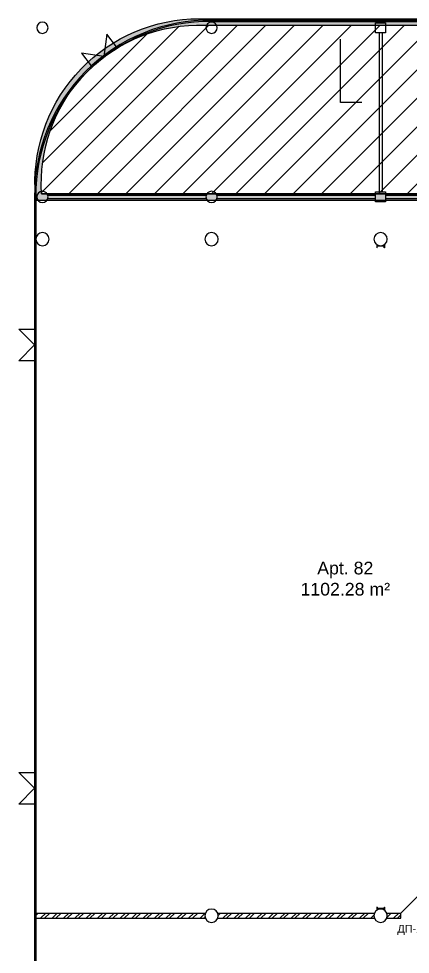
# Model space of a CAD drawing. Header units: metres. Extents: x 183920 to 188551, y 20757 to 23715.
# Drawn here: x 184474.24 to 184492.77, y 20873.54 to 20917.79 of the extents above; entities that cross this region are included whole.
import ezdxf

# ---------------------------------------------------------------- set-up
doc = ezdxf.new("R2010")
doc.units = ezdxf.units.M
for name, pattern in [('Commercial', [0]), ('Style_10', [0]), ('Style_11', [0]), ('Style_18', [0]), ('Style_19', [0]), ('Style_2', [0]), ('Wall Style 01', [0])]:
    doc.linetypes.add(name, pattern=pattern)
for name, color, linetype, true_color in [('brick', 12, 'Continuous', 0xbd0000), ('COLON', 5, 'Continuous', 0x0000ff), ('DOORS', 8, 'Continuous', 0x414141), ('DRAW', 7, 'Continuous', 0xffffff), ('GKL', 5, 'Continuous', 0x0000ff), ('Glass', 4, 'Continuous', 0x00ffff), ('Imported Drawing', 7, 'Continuous', 0x957bfc), ('TEXT', 2, 'Continuous', 0xffff00), ('WALL', 7, 'Continuous', 0x000000), ('Walls', 7, 'Continuous', 0x68db4c), ('Zoning', 7, 'Continuous', 0x47d2e2)]:
    doc.layers.add(name, color=color, linetype=linetype, true_color=true_color)
doc.styles.add('Style_9', font='', dxfattribs={"height": 0.3708534375})
doc.styles.add('Zone text style', font='', dxfattribs={"height": 0.6})
doc.styles.get('Style_9').set_extended_font_data('arial')
doc.styles.get('Zone text style').set_extended_font_data('arial')

# ---------------------------------------------------------------- blocks, each defined once
blk = doc.blocks.new('AC584E3954')
at = {"layer": 'Glass', "linetype": 'Style_19'}
for points in [[(-0.8850831972660963, -1.234254007406082), (-0.8850831972660963, -1.174254007406082)], [(0.6149168027339037, -1.234254007406082), (0.6149168027339037, -1.984254007406082), (-0.1350831972660962, -1.234254007406082), (-0.8850831972660963, -1.984254007406082), (-0.8850831972660963, -1.234254007406082)], [(0.6149168027339037, -1.234254007406082), (0.6149168027339037, -1.174254007406082)]]:
    blk.add_lwpolyline(points, dxfattribs=at)
blk = doc.blocks.new('AC7B900E4F')
at = {"layer": 'COLON', "linetype": 'Style_19'}
for points in [[(0.2521237512146909, -0.1651563050501864), (0.2483291512146825, -0.1651563050501864)], [(0.2483291512146825, -0.1651563050501864), (0.2483291512146825, -0.3101563050501863)], [(0.2483291512146825, -0.3101563050501863), (0.2521237512146763, -0.3101563050501863)], [(0.2581009194032376, -0.1706333705937141), (0.262518494539152, -0.2211264854486217)], [(0.2581009194032376, -0.3046792395066587), (0.262518494539152, -0.254186124651751)], [(0.5801930821169226, -0.2339063050501863), (0.2764652203124424, -0.2339063050501863)], [(0.5801930821169226, -0.2414063050501863), (0.2764652203124424, -0.2414063050501863)], [(0.5985573830261274, -0.1706333705937141), (0.5941398078902129, -0.2211264854486217)], [(0.5985573830261274, -0.3046792395066587), (0.5941398078902129, -0.254186124651751)], [(0.6045345512146741, -0.1651563050501864), (0.6083291512146825, -0.1651563050501864)], [(0.6083291512146825, -0.3101563050501863), (0.6045345512146887, -0.3101563050501863)], [(0.6083291512146825, -0.1651563050501864), (0.6083291512146825, -0.3101563050501863)]]:
    blk.add_lwpolyline(points, dxfattribs=at)
for points in [[(0.2581009194032376, -0.1706333705937141, 0.3888787318536271), (0.2521237512146909, -0.1651563050501864)], [(0.2521237512146909, -0.3101563050501863, 0.3888787318536272), (0.2581009194032376, -0.3046792395066587)], [(0.262518494539152, -0.2211264854486217, 0.3888787318536272), (0.2764652203124424, -0.2339063050501863)], [(0.2764652203124424, -0.2414063050501863, 0.3888787318536272), (0.262518494539152, -0.254186124651751)], [(0.5941398078902129, -0.2211264854486217, -0.3888787318536272), (0.5801930821169226, -0.2339063050501863)], [(0.5801930821169226, -0.2414063050501863, -0.3888787318536272), (0.5941398078902129, -0.254186124651751)], [(0.5985573830261274, -0.1706333705937141, -0.3888787318536271), (0.6045345512146741, -0.1651563050501864)], [(0.6045345512146741, -0.3101563050501863, -0.3888787318536272), (0.5985573830261274, -0.3046792395066587)]]:
    blk.add_lwpolyline(points, format="xyb", dxfattribs=at)

msp = doc.modelspace()

# ---------------------------------------------------------------- hatches: boundary and pattern name
at = {"layer": 'DRAW'}
h = msp.add_hatch(dxfattribs=at)
h.set_pattern_fill('PATTERN_0', color=256, scale=0.04, style=0, pattern_type=2)
h.set_pattern_definition([(45, (-3.600000000000116, 82), (-0.2694076836320746, 0.2694076836320746), []), (45, (-3.420394800000009, 82), (-0.2694076836320746, 0.2694076836320746), [])])
edge = h.paths.add_edge_path(flags=0)
edge.add_line((184474.9924337186, 20875.23654259391), (184474.9924337186, 20875.48654259391))
edge.add_line((184474.9924337186, 20875.48654259391), (184483.0782970728, 20875.48654259391))
edge.add_arc((184483.3674337187, 20875.36154259393), 0.3149999999937533, 156.6201318884746, 180.000000004297)
edge.add_arc((184483.3674337187, 20875.36154259389), 0.3149999999937533, 179.999999995703, 203.3798681115254)
edge.add_line((184483.0782970728, 20875.23654259391), (184474.9924337186, 20875.23654259391))
edge.add_line((184474.9924337186, 20875.23654259391), (184474.9924337186, 20875.23654259391))
edge.add_line((184474.9924337186, 20875.23654259391), (184474.9924337186, 20875.23654259391))
edge = h.paths.add_edge_path(flags=0)
edge.add_arc((184483.3674337186, 20875.36154259389), 0.3149999999937533, 336.6201318884746, 360.0000000042969)
edge.add_arc((184483.3674337187, 20875.361542594), 0.3149999999792016, 359.9999999829105, 383.3798680987329)
edge.add_line((184483.6565703646, 20875.48654259391), (184491.0782970728, 20875.48654259391))
edge.add_arc((184491.3674337187, 20875.36154259394), 0.3150000000025446, 156.6201318888054, 180.0000000046278)
edge.add_arc((184491.3674337187, 20875.36154259389), 0.3149999999937533, 179.999999995703, 203.3798681115254)
edge.add_line((184491.0782970728, 20875.23654259391), (184483.6565703646, 20875.23654259391))
edge.add_line((184483.6565703646, 20875.23654259391), (184483.6565703645, 20875.23654259391))
edge.add_line((184483.6565703645, 20875.23654259391), (184483.6565703645, 20875.23654259391))
edge = h.paths.add_edge_path(flags=0)
edge.add_arc((184491.3674337186, 20875.36154259388), 0.3149999999900455, 336.620131888335, 360.0000000037748)
edge.add_arc((184491.3674337187, 20875.361542594), 0.3149999999792016, 359.9999999829105, 383.3798680987329)
edge.add_line((184491.6565703646, 20875.48654259391), (184492.3224337187, 20875.48654259391))
edge.add_line((184492.3224337187, 20875.48654259391), (184492.3224337187, 20875.23654259391))
edge.add_line((184492.3224337187, 20875.23654259391), (184491.6565703645, 20875.23654259391))
edge.add_line((184491.6565703645, 20875.23654259391), (184491.6565703645, 20875.23654259391))
edge.add_line((184491.6565703645, 20875.23654259391), (184491.6565703645, 20875.23654259391))
at = {"layer": 'Walls', "transparency": 33554483}
h = msp.add_hatch(color=256, dxfattribs=at)
edge = h.paths.add_edge_path(flags=0)
edge.add_arc((184482.7884448043, 20910.01170776339), 7.778345525951536, 92.91088090987142, 184.889260544871, ccw=False)
edge.add_line((184482.3934401663, 20917.78001713269), (184482.3934401631, 20917.48880992603))
edge.add_line((184482.3934401631, 20917.48880992603), (184482.6520809591, 20917.48880992314))
edge.add_arc((184482.7884448043, 20910.0117077634), 7.47834552594569, 91.04481744206713, 183.8349068639046)
edge.add_arc((184482.7884448038, 20910.01170776321), 7.478345525386972, 183.8349068627079, 184.8892605437376)
edge.add_line((184475.3373108155, 20909.37432711921), (184475.0524188303, 20909.34995705187))
edge.add_line((184475.0524188303, 20909.34995705187), (184475.0384024287, 20909.34875806886))
edge.add_line((184475.0384024287, 20909.34875806886), (184475.0384024287, 20909.34875806886))
msp.add_hatch(color=256, dxfattribs=at).paths.add_polyline_path([(184482.3934401631, 20917.48880992603), (184482.3934401663, 20917.78001713269), (184482.3934401664, 20917.78880992603), (184507.6298937458, 20917.7888096434), (184507.6299429199, 20917.4888096434), (184482.6520809591, 20917.48880992314), (184482.3934401631, 20917.48880992603)], flags=0)
h = msp.add_hatch(color=256, dxfattribs=at)
edge = h.paths.add_edge_path(flags=0)
edge.add_line((184475.0524188303, 20909.21154264082), (184475.0524188303, 20909.34995705187))
edge.add_line((184475.0524188303, 20909.34995705187), (184475.3373108155, 20909.37432711921))
edge.add_arc((184482.7884448038, 20910.01170776321), 7.478345525386972, 183.834906862708, 184.8892605437376, ccw=False)
edge.add_line((184475.3268439938, 20909.51154264082), (184507.6312505041, 20909.51154264082))
edge.add_line((184507.6312505041, 20909.51154264082), (184507.6312996783, 20909.21154264082))
edge.add_line((184507.6312996783, 20909.21154264082), (184475.0524188303, 20909.21154264082))
edge.add_line((184475.0524188303, 20909.21154264082), (184475.0524188303, 20909.21154264082))
h.paths.add_polyline_path([(184507.9312505081, 20909.51154264082), (184507.9312996823, 20909.21154264082), (184507.9524338303, 20909.21154264082), (184507.9524338303, 20909.51154264082), (184507.9312505081, 20909.51154264082)], flags=0)
at = {"layer": 'Zoning'}
h = msp.add_hatch(dxfattribs=at)
h.set_pattern_fill('PATTERN_2', color=256, scale=15, style=0, pattern_type=2)
h.set_pattern_definition([(45, (0, 0), (-5.303300858899106, 5.303300858899107), []), (45, (1.35, 0), (-5.303300858899106, 5.303300858899107), []), (45, (2.7, 0), (-5.303300858899106, 5.303300858899107), []), (45, (4.050000000000001, 0), (-5.303300858899106, 5.303300858899107), []), (45, (5.399999999999999, 0), (-5.303300858899106, 5.303300858899107), []), (45, (6.75, 0), (-5.303300858899106, 5.303300858899107), []), (45, (8.100000000000001, 0), (-5.303300858899106, 5.303300858899107), []), (45, (9.45, 0), (-5.303300858899106, 5.303300858899107), [])])
edge = h.paths.add_edge_path(flags=0)
edge.add_line((184482.6520809591, 20917.48880992314), (184507.6299429199, 20917.4888096434))
edge.add_line((184507.6299429199, 20917.4888096434), (184507.6312505041, 20909.51154264082))
edge.add_line((184507.6312505041, 20909.51154264082), (184475.3268439938, 20909.51154264082))
edge.add_arc((184482.7884448043, 20910.0117077634), 7.478345525945691, 91.04481744206709, 183.8349068639046, ccw=False)
edge.add_line((184482.6520809591, 20917.48880992314), (184482.6520809591, 20917.48880992314))

# ---------------------------------------------------------------- linework, layer by layer
at = {"layer": 'brick', "linetype": 'Style_19'}
for points in [[(184474.9924337186, 20875.48654259391), (184483.0782970728, 20875.48654259391)], [(184474.9924337186, 20875.48654259391), (184474.9924337186, 20875.23654259391)], [(184474.9924337186, 20875.23654259391), (184483.0782970728, 20875.23654259391)], [(184483.6565703646, 20875.48654259391), (184491.0782970728, 20875.48654259391)], [(184483.6565703646, 20875.23654259391), (184491.0782970728, 20875.23654259391)], [(184491.6824337186, 20875.48654259391), (184492.3224337187, 20875.48654259391)], [(184491.6824337186, 20875.23654259391), (184491.6824337186, 20875.48654259391)], [(184491.6824337186, 20875.23654259391), (184492.3224337187, 20875.23654259391)], [(184492.3224337187, 20875.23654259391), (184492.3224337187, 20875.48654259391)]]:
    msp.add_lwpolyline(points, dxfattribs=at)
at = {"layer": 'COLON', "linetype": 'Style_19'}
for points in [[(184475.1024337187, 20917.36154259391, 0.9999999999999999), (184475.6324337187, 20917.36154259391, 0.9999999999999999), (184475.1024337187, 20917.36154259391)], [(184483.1024337187, 20917.36154259391, 0.9999999999999999), (184483.6324337187, 20917.36154259391, 0.9999999999999999), (184483.1024337187, 20917.36154259391)], [(184475.1024337187, 20909.36154259391, 0.9999999999999999), (184475.6324337187, 20909.36154259391, 0.9999999999999999), (184475.1024337187, 20909.36154259391)], [(184483.1024337187, 20909.36154259391, 0.9999999999999999), (184483.6324337187, 20909.36154259391, 0.9999999999999999), (184483.1024337187, 20909.36154259391)]]:
    msp.add_lwpolyline(points, format="xyb", close=True, dxfattribs=at)
at = {"layer": 'COLON', "linetype": 'Style_2'}
for points in [[(184491.1324337187, 20917.59654259391), (184491.6024337187, 20917.59654259391), (184491.6024337187, 20917.12654259391), (184491.1324337187, 20917.12654259391), (184491.1324337187, 20917.59654259391)], [(184491.1324337187, 20909.59654259391), (184491.6024337187, 20909.59654259391), (184491.6024337187, 20909.12654259391), (184491.1324337187, 20909.12654259391), (184491.1324337187, 20909.59654259391)]]:
    msp.add_lwpolyline(points, close=True, dxfattribs=at)
at = {"layer": 'COLON', "linetype": 'Style_10'}
for points in [[(184475.0524337187, 20907.36154259391, 0.9999999999999999), (184475.6824337186, 20907.36154259391, 0.9999999999999999), (184475.0524337187, 20907.36154259391)], [(184483.0524337187, 20907.36154259391, 0.9999999999999999), (184483.6824337186, 20907.36154259391, 0.9999999999999999), (184483.0524337187, 20907.36154259391)], [(184483.0524337187, 20875.36154259391, 0.9999999999999999), (184483.6824337186, 20875.36154259391, 0.9999999999999999), (184483.0524337187, 20875.36154259391)]]:
    msp.add_lwpolyline(points, format="xyb", close=True, dxfattribs=at)
at = {"layer": 'COLON', "linetype": 'Style_18'}
for points in [[(184491.0524337187, 20907.36154259391, 0.9999999999999999), (184491.6824337186, 20907.36154259391, 0.9999999999999999), (184491.0524337187, 20907.36154259391)], [(184491.0524337187, 20875.36154259391, 0.9999999999999999), (184491.6824337186, 20875.36154259391, 0.9999999999999999), (184491.0524337187, 20875.36154259391)]]:
    msp.add_lwpolyline(points, format="xyb", close=True, dxfattribs=at)
at = {"layer": 'DOORS', "linetype": 'Style_19'}
msp.add_lwpolyline([(184493.2224337186, 20875.48654259391), (184493.2224337186, 20876.38654259391), (184492.3224337187, 20875.48654259391)], dxfattribs=at)
at = {"layer": 'GKL', "linetype": 'Style_19'}
for points in [[(184491.2924337187, 20917.10737729337), (184491.2924337187, 20909.61570789446)], [(184491.4424337187, 20917.10737729337), (184491.4424337187, 20909.61570789446)], [(184475.6215990192, 20909.43654259391), (184483.1132684181, 20909.43654259391)], [(184475.6215990192, 20909.28654259391), (184483.1132684181, 20909.28654259391)], [(184483.6215990192, 20909.43654259391), (184491.1132684181, 20909.43654259391)], [(184483.6215990192, 20909.28654259391), (184491.1132684181, 20909.28654259391)], [(184491.6215990192, 20909.43654259391), (184499.1324337187, 20909.43654259391)], [(184491.6215990192, 20909.28654259391), (184499.1324337187, 20909.28654259391)]]:
    msp.add_lwpolyline(points, dxfattribs=at)
at = {"layer": 'Glass', "linetype": 'Style_19'}
for points in [[(184483.3674337186, 20917.72154259391, 0.4206588202947564), (184474.9927612975, 20909.36154259391)], [(184483.3674337186, 20917.66154259391, 0.4207056711756363), (184475.0527637938, 20909.36154259391)]]:
    msp.add_lwpolyline(points, format="xyb", dxfattribs=at)
for points in [[(184483.3674337186, 20917.72154259391), (184499.5573192554, 20917.72154259391)], [(184483.3674337186, 20917.66154259391), (184499.5573184399, 20917.66154259391)], [(184474.9924337186, 20909.36154259391), (184474.9924337186, 20843.68654259391)], [(184475.0524337187, 20909.36154259391), (184475.0524337187, 20843.62654259391)], [(184475.0524337187, 20909.36154259391), (184475.0524337187, 20899.11154259391)]]:
    msp.add_lwpolyline(points, dxfattribs=at)
at = {"layer": 'WALL', "linetype": 'Style_11'}
msp.add_lwpolyline([(184490.4768082132, 20913.82154259391), (184489.4768082132, 20913.82154259391), (184489.4768082132, 20916.82154259391)], dxfattribs=at)
at = {"layer": 'Walls', "linetype": 'Wall Style 01'}
for points in [[(184475.0524188303, 20909.34995705187), (184475.0384024287, 20909.34875806886, -0.4243634865597018), (184482.3934401663, 20917.78001713269)], [(184475.3268439938, 20909.51154264082, -0.4285493616684514), (184482.6520809591, 20917.48880992314)]]:
    msp.add_lwpolyline(points, format="xyb", dxfattribs=at)
for points in [[(184482.3934401663, 20917.78001713269), (184482.3934401664, 20917.78880992603), (184507.6298937458, 20917.7888096434)], [(184482.6520809591, 20917.48880992314), (184507.6299429199, 20917.4888096434)], [(184475.0524188303, 20909.34995705187), (184475.0524188303, 20909.21154264082), (184507.6312996783, 20909.21154264082)], [(184475.3268439938, 20909.51154264082), (184507.6312505041, 20909.51154264082)]]:
    msp.add_lwpolyline(points, dxfattribs=at)
at = {"layer": 'Zoning', "linetype": 'Commercial'}
msp.add_lwpolyline([(184482.6520809591, 20917.48880992314), (184507.6299429199, 20917.4888096434), (184507.6312505041, 20909.51154264082), (184475.3268439938, 20909.51154264082, -0.4285493616684514), (184482.6520809591, 20917.48880992314)], format="xyb", close=True, dxfattribs=at)

# ---------------------------------------------------------------- block references
at = {"layer": 'COLON'}
for p in [(184490.939091254, 20907.26439371999), (184490.939091254, 20875.93400407794)]:
    msp.add_blockref('AC7B900E4F', p, dxfattribs=at)
at = {"layer": 'Glass', "xscale": -0.9999999999999999, "rotation": 217.0856330486623}
msp.add_blockref('AC584E3954', (184479.1164074428, 20915.10409267393), dxfattribs=at)
at = {"layer": 'Glass', "rotation": 270}
for p in [(184476.226687726, 20902.22606051901), (184476.226687726, 20881.25438413684)]:
    msp.add_blockref('AC584E3954', p, dxfattribs=at)

# ---------------------------------------------------------------- texts
at = {"layer": 'Imported Drawing', "insert": (184489.6964754043, 20891.30016252519), "char_height": 0.6, "width": 5.263461538461538, "attachment_point": 5, "style": 'Zone text style'}
msp.add_mtext('Apt. 82\\P1102.28 m²', dxfattribs=at)
at = {"layer": 'TEXT', "insert": (184492.1576030347, 20874.4491738853), "char_height": 0.3708534375, "width": 1.994980015370881, "attachment_point": 7, "style": 'Style_9'}
msp.add_mtext('ДП-2', dxfattribs=at)

doc.saveas('drawing.dxf')
